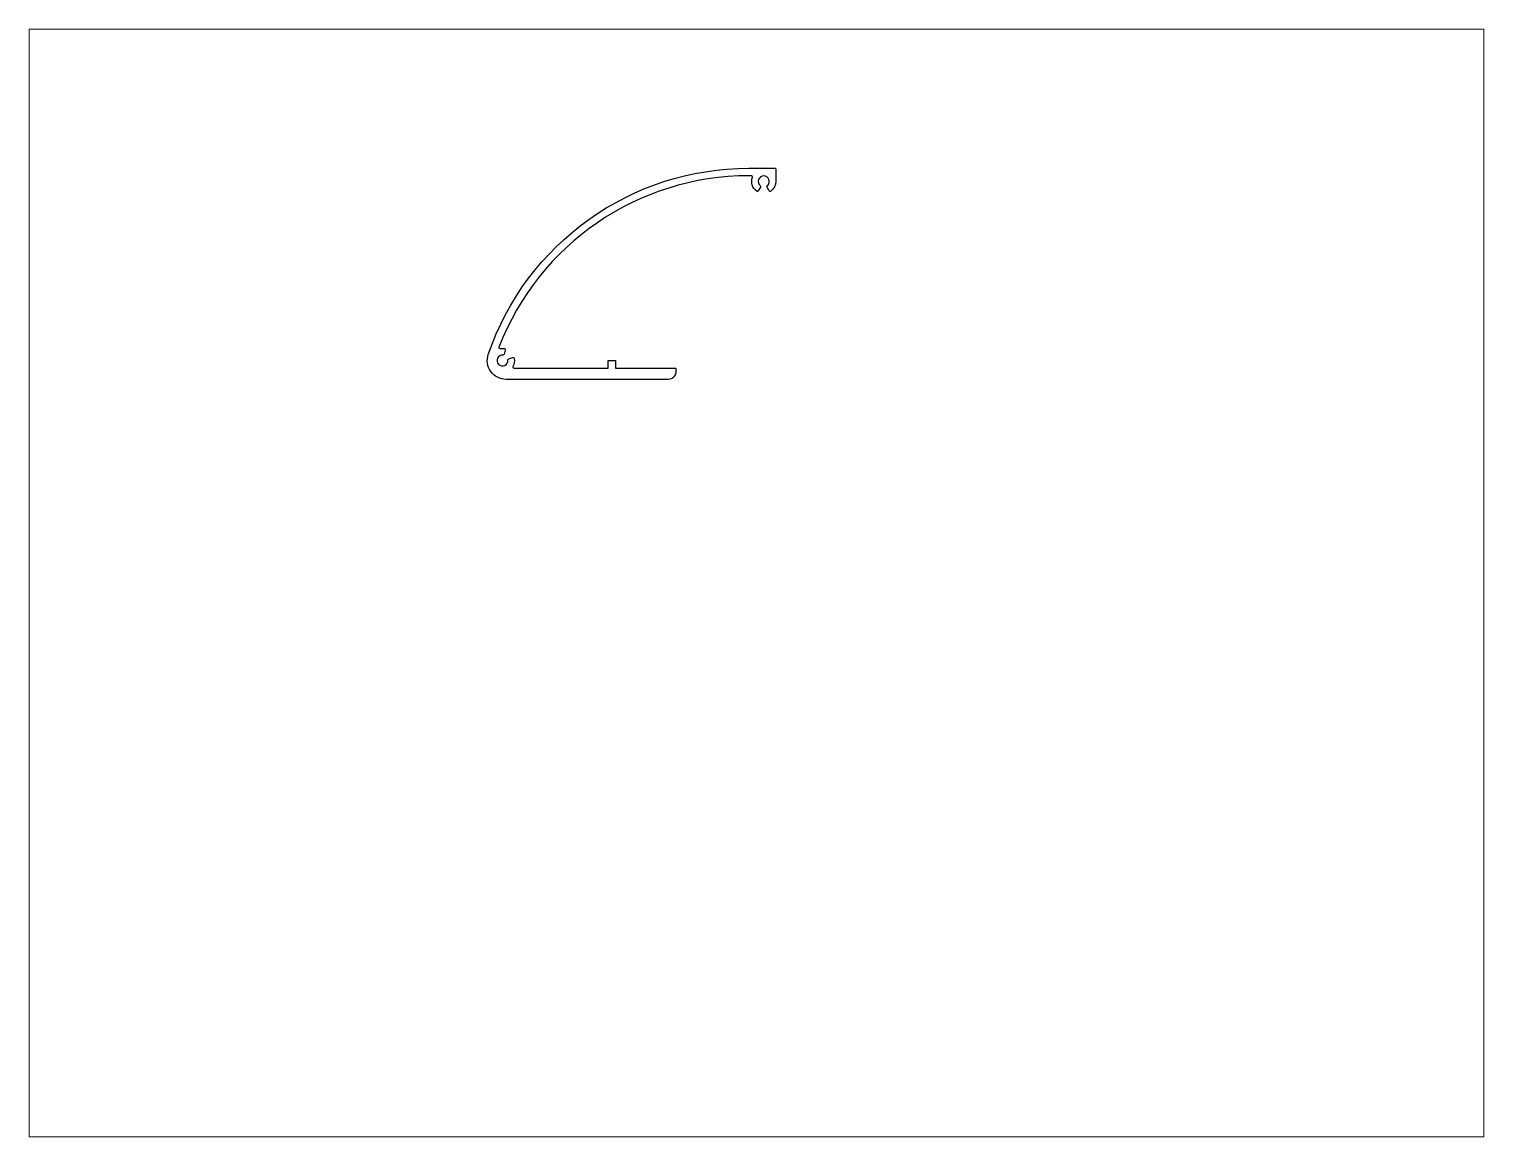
# Paper-space layout 'Layout1' of a CAD drawing. Extents: x 27 to 240, y 20 to 183.
# The model-space entities are those that its viewports show. They can reach past a viewport. Long polylines and large blocks are cut down to what shows.
import ezdxf

# ---------------------------------------------------------------- set-up
doc = ezdxf.new("R2010")
doc.units = 0
doc.header["$LTSCALE"] = 15
doc.layers.get('0').update_dxf_attribs({"linetype": 'CONTINUOUS'})

msp = doc.modelspace()

# ---------------------------------------------------------------- linework, layer by layer
at = {"color": 0, "ltscale": 0.05}
msp.add_lwpolyline([(167.14, 184.33), (124.13, 184.33, -0.514352), (119.4, 190.95, -0.320697), (188.48, 240.33), (195.33, 240.33, -0.414214), (195.63, 240.03), (195.63, 236.83, -0.240366), (194.31, 234.24, -0.444903), (193.88, 234.33), (193.3, 235.34, -0.364608), (193.36, 235.72, 2.757139), (191.5, 235.72, -0.364608), (191.57, 235.34), (190.99, 234.33, -0.444903), (190.56, 234.24, -0.335145), (189.43, 237.93, 0.52085), (189.15, 238.33), (188.48, 238.33, 0.310062), (122.23, 192.88, 0.585188), (122.57, 192.48, -0.084462), (123.64, 192.49, -0.444903), (123.88, 192.11), (123.58, 190.99, -0.364608), (123.27, 190.77, 2.757139), (124.58, 189.46, -0.364608), (124.8, 189.77), (125.92, 190.08, -0.444903), (126.3, 189.83, -0.167888), (125.93, 187.77, 0.57189), (126.2, 187.33), (151.14, 187.33), (151.14, 189.33), (153.14, 189.33), (153.14, 187.33), (169.14, 187.33), (169.14, 186.33, -0.414214)], format="xyb", close=True, dxfattribs=at)

psp = doc.layouts.get("Layout1")

# ---------------------------------------------------------------- viewports
at = {"layer": '0', "color": 0, "linetype": 'BYBLOCK', "ltscale": 0.05}
psp.add_viewport(center=(133.35, 101.6), size=(213.36, 162.56), view_center_point=(190.51, 130.3), view_height=293.8955, dxfattribs=at)

doc.saveas('drawing.dxf')
